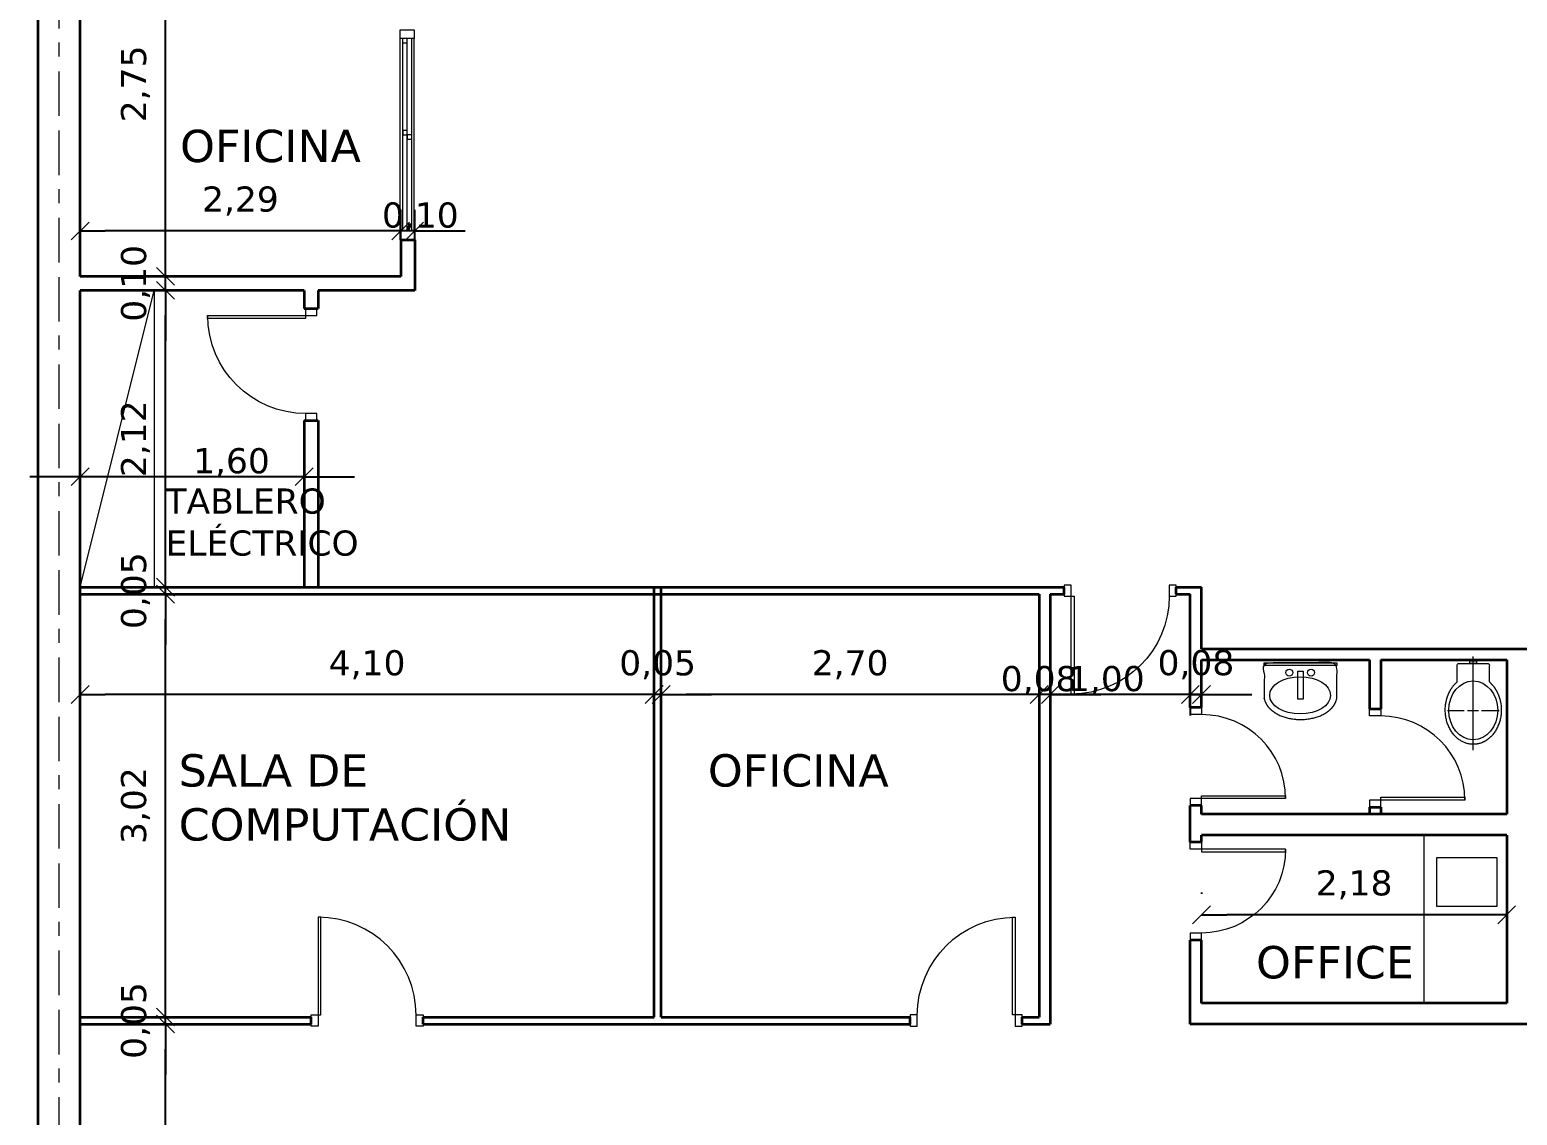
# Model space of a CAD drawing. Header units: metres. Extents: x -163 to 91, y -12 to 67.
# Drawn here: x -124.75 to -114.12, y -0.46 to 7.29 of the extents above; entities that cross this region are included whole.
import ezdxf

# ---------------------------------------------------------------- set-up
doc = ezdxf.new("R2010")
doc.units = ezdxf.units.M
doc.header["$LTSCALE"] = 0.508
doc.header["$PDMODE"] = 1
doc.header["$PDSIZE"] = -2
doc.linetypes.add('STYLE_07', pattern=[1.875, 0.625, -0.20828, 0.625, -0.20836, 0.06943, -0.13893])
doc.layers.get('0').update_dxf_attribs({"lineweight": 18})
for name, color, linetype, lineweight in [('CARPINTERIA', 7, 'Continuous', 13), ('Dimension', 7, 'Continuous', 5), ('Muros', 7, 'Continuous', 35), ('None', 7, 'Continuous', 5), ('Zócalo', 7, 'Continuous', 9)]:
    doc.layers.add(name, color=color, linetype=linetype, lineweight=lineweight)
doc.styles.add('HoratioDBol', font='')
doc.styles.add('Verdana', font='verdana.ttf')
doc.styles.get('HoratioDBol').set_extended_font_data('HoratioDBol')
doc.dimstyles.new('personal', dxfattribs={"dimtxt": 0.214974, "dimasz": 0.179989, "dimexe": 0.15, "dimexo": 0.159, "dimgap": 0.001, "dimtad": 1, "dimzin": 3, "dimtxsty": 'HoratioDBol', "dimblk": 'VW_SLASH', "dimcen": 0, "dimdle": 0.001, "dimazin": 0, "dimtfac": 0.8, "dimtix": 1, "dimtmove": 0, "dimatfit": 0, "dimldrblk": 'VW_CONCAVEFILLED', "dimfxl": 0, "dimfrac": 2, "dimtolj": 1, "dimtzin": 3, "dimarcsym": 0})

# ---------------------------------------------------------------- blocks, each defined once
blk = doc.blocks.new('VW_SLASH')
at = {"color": 0, "linetype": 'ByBlock', "lineweight": -2}
blk.add_line((0, 0), (-1, 0), dxfattribs=at)
at = {"layer": 'Zócalo', "color": 0}
blk.add_lwpolyline([(0.354, 0.354), (-0.354, -0.354)], dxfattribs=at)
blk = doc.blocks.new('*D258')
at = {"layer": 'Defpoints', "color": 0, "lineweight": 0, "transparency": 16777216}
for p in [(-116.379, 0.97), (-116.379, 0.97), (-114.199, 0.79)]:
    blk.add_point(p, dxfattribs=at)
at = {"layer": 'Dimension', "color": 0, "lineweight": -2, "transparency": 16777216}
for p, q in [((-116.379, 1.129), (-116.379, 1.12)), ((-114.199, 0.949), (-114.199, 1.12)), ((-114.379, 0.97), (-116.199, 0.97))]:
    blk.add_line(p, q, dxfattribs=at)
at = {"layer": 'Dimension', "color": 0, "lineweight": -2, "transparency": 16777216, "xscale": 0.179989013671875, "yscale": 0.179989013671875, "zscale": 0.179989013671875, "rotation": 180}
blk.add_blockref('VW_SLASH', (-116.379, 0.97), dxfattribs=at)
at = {"layer": 'Dimension', "color": 0, "lineweight": -2, "transparency": 16777216, "xscale": 0.179989013671875, "yscale": 0.179989013671875, "zscale": 0.179989013671875}
blk.add_blockref('VW_SLASH', (-114.199, 0.97), dxfattribs=at)
at = {"layer": 'Dimension', "color": 0, "transparency": 16777216, "insert": (-115.289, 1.184), "char_height": 0.1794, "attachment_point": 5, "style": 'Verdana'}
blk.add_mtext('\\A1;2,18', dxfattribs=at)
blk = doc.blocks.new('VW_CONCAVEFILLED')
at = {"linetype": 'ByBlock', "lineweight": 0}
blk.add_hatch(color=0, dxfattribs=at).paths.add_polyline_path([(-1.111, 0.298), (-1.079, 0.28), (-1.046, 0.263), (-1.013, 0.247), (-0.98, 0.231), (-0.947, 0.216), (-0.914, 0.201), (-0.88, 0.187), (-0.847, 0.173), (-0.813, 0.16), (-0.779, 0.147), (-0.745, 0.135), (-0.711, 0.123), (-0.677, 0.112), (-0.643, 0.101), (-0.608, 0.091), (-0.574, 0.082), (-0.539, 0.073), (-0.504, 0.064), (-0.469, 0.056), (-0.434, 0.049), (-0.398, 0.042), (-0.363, 0.035), (-0.327, 0.029), (-0.291, 0.024), (-0.255, 0.019), (-0.219, 0.015), (-0.183, 0.011), (-0.147, 0.008), (-0.11, 0.005), (-0.074, 0.003), (-0.037, 0.001), (0, 0), (-0.037, -0.001), (-0.074, -0.003), (-0.11, -0.005), (-0.147, -0.008), (-0.183, -0.011), (-0.219, -0.015), (-0.255, -0.019), (-0.291, -0.024), (-0.327, -0.029), (-0.363, -0.035), (-0.398, -0.042), (-0.434, -0.049), (-0.469, -0.056), (-0.504, -0.064), (-0.539, -0.073), (-0.574, -0.082), (-0.608, -0.091), (-0.643, -0.101), (-0.677, -0.112), (-0.711, -0.123), (-0.745, -0.135), (-0.779, -0.147), (-0.813, -0.16), (-0.847, -0.173), (-0.88, -0.187), (-0.914, -0.201), (-0.947, -0.216), (-0.98, -0.231), (-1.013, -0.247), (-1.046, -0.263), (-1.079, -0.28), (-1.111, -0.298), (-1.097, -0.282), (-1.085, -0.267), (-1.072, -0.25), (-1.061, -0.233), (-1.051, -0.215), (-1.041, -0.197), (-1.032, -0.179), (-1.024, -0.16), (-1.017, -0.141), (-1.011, -0.121), (-1.006, -0.101), (-1.001, -0.081), (-0.998, -0.061), (-0.996, -0.041), (-0.994, -0.02), (-0.994, 0), (-0.994, 0.02), (-0.996, 0.041), (-0.998, 0.061), (-1.001, 0.081), (-1.006, 0.101), (-1.011, 0.121), (-1.017, 0.141), (-1.024, 0.16), (-1.032, 0.179), (-1.041, 0.197), (-1.051, 0.215), (-1.061, 0.233), (-1.072, 0.25), (-1.085, 0.267), (-1.097, 0.282)])
at = {"layer": 'Zócalo', "color": 0}
blk.add_lwpolyline([(-1.111, 0.298), (-1.079, 0.28), (-1.046, 0.263), (-1.013, 0.247), (-0.98, 0.231), (-0.947, 0.216), (-0.914, 0.201), (-0.88, 0.187), (-0.847, 0.173), (-0.813, 0.16), (-0.779, 0.147), (-0.745, 0.135), (-0.711, 0.123), (-0.677, 0.112), (-0.643, 0.101), (-0.608, 0.091), (-0.574, 0.082), (-0.539, 0.073), (-0.504, 0.064), (-0.469, 0.056), (-0.434, 0.049), (-0.398, 0.042), (-0.363, 0.035), (-0.327, 0.029), (-0.291, 0.024), (-0.255, 0.019), (-0.219, 0.015), (-0.183, 0.011), (-0.147, 0.008), (-0.11, 0.005), (-0.074, 0.003), (-0.037, 0.001), (0, 0), (-0.037, -0.001), (-0.074, -0.003), (-0.11, -0.005), (-0.147, -0.008), (-0.183, -0.011), (-0.219, -0.015), (-0.255, -0.019), (-0.291, -0.024), (-0.327, -0.029), (-0.363, -0.035), (-0.398, -0.042), (-0.434, -0.049), (-0.469, -0.056), (-0.504, -0.064), (-0.539, -0.073), (-0.574, -0.082), (-0.608, -0.091), (-0.643, -0.101), (-0.677, -0.112), (-0.711, -0.123), (-0.745, -0.135), (-0.779, -0.147), (-0.813, -0.16), (-0.847, -0.173), (-0.88, -0.187), (-0.914, -0.201), (-0.947, -0.216), (-0.98, -0.231), (-1.013, -0.247), (-1.046, -0.263), (-1.079, -0.28), (-1.111, -0.298), (-1.097, -0.282), (-1.085, -0.267), (-1.072, -0.25), (-1.061, -0.233), (-1.051, -0.215), (-1.041, -0.197), (-1.032, -0.179), (-1.024, -0.16), (-1.017, -0.141), (-1.011, -0.121), (-1.006, -0.101), (-1.001, -0.081), (-0.998, -0.061), (-0.996, -0.041), (-0.994, -0.02), (-0.994, 0), (-0.994, 0.02), (-0.996, 0.041), (-0.998, 0.061), (-1.001, 0.081), (-1.006, 0.101), (-1.011, 0.121), (-1.017, 0.141), (-1.024, 0.16), (-1.032, 0.179), (-1.041, 0.197), (-1.051, 0.215), (-1.061, 0.233), (-1.072, 0.25), (-1.085, 0.267), (-1.097, 0.282)], close=True, dxfattribs=at)
blk = doc.blocks.new('V 1.50')
at = {"layer": 'CARPINTERIA', "color": 0}
for p, q in [((-0.686, 0.029), (0.689, 0.029)), ((-0.685, 0.047), (0.689, 0.047)), ((-0.655, -0.004), (-0.655, 0.029)), ((-0.686, -0.004), (0.689, -0.004)), ((-0.686, -0.036), (0.689, -0.036)), ((-0.685, -0.053), (0.689, -0.053)), ((0.655, -0.003), (0.655, -0.036))]:
    blk.add_line(p, q, dxfattribs=at)
at = {"layer": 'CARPINTERIA', "color": 0, "flags": 128}
for points in [[(-0.686, 0.047), (-0.749, 0.047), (-0.749, -0.053), (-0.686, -0.053)], [(-0.031, 0.029), (0, 0.029), (0, -0.003), (-0.031, -0.003)], [(0.751, 0.047), (0.689, 0.047), (0.689, -0.053), (0.751, -0.053)], [(0, -0.003), (0.031, -0.003), (0.031, -0.036), (0, -0.036)]]:
    blk.add_lwpolyline(points, close=True, dxfattribs=at)
blk = doc.blocks.new('P 0.80 (0.10)')
at = {"layer": 'CARPINTERIA', "color": 0, "flags": 128}
for points in [[(-0.33, 0.739), (-0.35, 0.739), (-0.35, 0.04), (-0.33, 0.04)], [(-0.4, 0.0395), (-0.35, 0.0395), (-0.35, -0.0405), (-0.4, -0.0405)], [(0.35, 0.0395), (0.4, 0.0395), (0.4, -0.0405), (0.35, -0.0405)]]:
    blk.add_lwpolyline(points, close=True, dxfattribs=at)
at = {"layer": 'CARPINTERIA', "color": 0}
blk.add_arc((-0.35, 0.038), 0.7, 0, 90, dxfattribs=at)
blk = doc.blocks.new('p4 (0.70 (2D)')
at = {"layer": 'CARPINTERIA', "color": 0, "flags": 128}
for points in [[(0.28, 0.64), (0.3, 0.64), (0.3, 0.04), (0.28, 0.04)], [(-0.3, 0.04), (-0.3, -0.04), (-0.35, -0.04), (-0.35, 0.04)], [(0.3, 0.04), (0.3, -0.04), (0.35, -0.04), (0.35, 0.04)]]:
    blk.add_lwpolyline(points, close=True, dxfattribs=at)
at = {"layer": 'CARPINTERIA', "color": 0}
blk.add_arc((0.3, 0.041), 0.6, 90, 180, dxfattribs=at)
blk = doc.blocks.new('inodoro 0.58 x 0.35')
at = {"layer": 'None', "color": 0}
blk.add_line((0, -0.7), (0, -0.03), dxfattribs=at)
at = {"layer": 'None', "color": 0, "linetype": 'Continuous', "lineweight": 9}
for p, q in [((-0.184, -0.415), (-0.064, -0.415)), ((-0.039, -0.415), (0.039, -0.415)), ((0.06, -0.415), (0.186, -0.415))]:
    blk.add_line(p, q, dxfattribs=at)
at = {"layer": 'None', "color": 0}
blk.add_lwpolyline([(-0.023, -0.06), (0.023, -0.06), (0.023, -0.08), (-0.023, -0.08)], close=True, dxfattribs=at)
blk.add_ellipse((0.001, -0.415), major_axis=(0, 0.21), ratio=0.8333333, dxfattribs=at)
blk.add_open_spline([(0.101, -0.6245), (0.147, -0.592), (0.201, -0.478), (0.201, -0.347), (0.174, -0.29), (0.152, -0.242), (0.115, -0.211), (0.115, -0.1455), (0.115, -0.08), (0.001, -0.08), (-0.113, -0.08), (-0.113, -0.1455), (-0.113, -0.211), (-0.15, -0.242), (-0.172, -0.29), (-0.199, -0.347), (-0.199, -0.478), (-0.145, -0.592), (-0.053, -0.657), (0.055, -0.657), (0.101, -0.6245)], degree=2, knots=[0, 0, 0, 1, 2, 3, 3, 4, 4, 5, 5, 6, 6, 7, 7, 8, 8, 9, 10, 11, 12, 13, 13, 13], dxfattribs=at)
blk = doc.blocks.new('LAVA MANO')
at = {"layer": 'None', "color": 0}
for points in [[(-0.253, 0.2), (0.267, 0.2), (0.267, 0.18), (-0.253, 0.18)], [(-0.013, 0.14), (0.027, 0.14), (0.027, -0.06), (-0.013, -0.06)]]:
    blk.add_lwpolyline(points, close=True, dxfattribs=at)
for centre, major_axis, ratio in [((-0.073, 0.13), (0.025, 0), 1), ((0.082, 0.13), (0.025, 0), 1), ((0.0045, -0.0325), (0.2175, 0), 0.6091954)]:
    blk.add_ellipse(centre, major_axis=major_axis, ratio=ratio, dxfattribs=at)
blk.add_open_spline([(0.232, -0.121), (0.197, -0.16), (0.077, -0.205), (-0.063, -0.205), (-0.183, -0.16), (-0.218, -0.121), (-0.247, -0.089), (-0.252, -0.054), (-0.2525, -0.054), (-0.253, -0.054), (-0.253, -0.0455), (-0.253, -0.037), (-0.253, 0.0815), (-0.253, 0.2), (0.007, 0.2), (0.267, 0.2), (0.267, 0.0815), (0.267, -0.037), (0.267, -0.0455), (0.267, -0.054), (0.2665, -0.054), (0.266, -0.054), (0.26, -0.089), (0.232, -0.121)], degree=2, knots=[0, 0, 0, 1, 2, 3, 4, 4, 5, 5, 6, 6, 7, 7, 8, 8, 9, 9, 10, 10, 11, 11, 12, 12, 13, 13, 13], dxfattribs=at)
blk = doc.blocks.new('*D266')
at = {"layer": 'Defpoints', "color": 0, "lineweight": 0, "transparency": 16777216}
for p in [(-123.779, 8.28), (-123.581, 8.28), (-123.581, 5.53)]:
    blk.add_point(p, dxfattribs=at)
at = {"layer": 'Dimension', "color": 0, "lineweight": -2, "transparency": 16777216}
for p, q in [((-123.74, 8.28), (-123.929, 8.28)), ((-123.779, 5.71), (-123.779, 8.1)), ((-123.74, 5.53), (-123.929, 5.53))]:
    blk.add_line(p, q, dxfattribs=at)
at = {"layer": 'Dimension', "color": 0, "lineweight": -2, "transparency": 16777216, "xscale": 0.179989013671875, "yscale": 0.179989013671875, "zscale": 0.179989013671875}
for p, rotation in [((-123.779, 8.28), 90), ((-123.779, 5.53), 270)]:
    blk.add_blockref('VW_SLASH', p, dxfattribs=dict(at, rotation=rotation))
at = {"layer": 'Dimension', "color": 0, "transparency": 16777216, "insert": (-123.993, 6.905), "char_height": 0.1794, "attachment_point": 5, "rotation": 90, "style": 'Verdana'}
blk.add_mtext('\\A1;2,75', dxfattribs=at)
blk = doc.blocks.new('*D267')
at = {"layer": 'Defpoints', "color": 0, "lineweight": 0, "transparency": 16777216}
for p in [(-123.779, 5.53), (-123.581, 5.53), (-123.639, 5.43)]:
    blk.add_point(p, dxfattribs=at)
at = {"layer": 'Dimension', "color": 0, "lineweight": -2, "transparency": 16777216}
for p, q in [((-123.779, 5.71), (-123.779, 5.89)), ((-123.74, 5.53), (-123.929, 5.53)), ((-123.779, 5.43), (-123.779, 5.53)), ((-123.798, 5.43), (-123.929, 5.43)), ((-123.779, 5.25), (-123.779, 5.07))]:
    blk.add_line(p, q, dxfattribs=at)
at = {"layer": 'Dimension', "color": 0, "lineweight": -2, "transparency": 16777216, "xscale": 0.179989013671875, "yscale": 0.179989013671875, "zscale": 0.179989013671875}
for p, rotation in [((-123.779, 5.53), 270), ((-123.779, 5.43), 90)]:
    blk.add_blockref('VW_SLASH', p, dxfattribs=dict(at, rotation=rotation))
at = {"layer": 'Dimension', "color": 0, "transparency": 16777216, "insert": (-123.993, 5.48), "char_height": 0.1794, "attachment_point": 5, "rotation": 90, "style": 'Verdana'}
blk.add_mtext('\\A1;0,10', dxfattribs=at)
blk = doc.blocks.new('*D268')
at = {"layer": 'Defpoints', "color": 0, "lineweight": 0, "transparency": 16777216}
for p in [(-123.779, 5.43), (-123.639, 5.43), (-123.639, 3.31)]:
    blk.add_point(p, dxfattribs=at)
at = {"layer": 'Dimension', "color": 0, "lineweight": -2, "transparency": 16777216}
for p, q in [((-123.798, 5.43), (-123.929, 5.43)), ((-123.779, 3.49), (-123.779, 5.25)), ((-123.798, 3.31), (-123.929, 3.31))]:
    blk.add_line(p, q, dxfattribs=at)
at = {"layer": 'Dimension', "color": 0, "lineweight": -2, "transparency": 16777216, "xscale": 0.179989013671875, "yscale": 0.179989013671875, "zscale": 0.179989013671875}
for p, rotation in [((-123.779, 5.43), 90), ((-123.779, 3.31), 270)]:
    blk.add_blockref('VW_SLASH', p, dxfattribs=dict(at, rotation=rotation))
at = {"layer": 'Dimension', "color": 0, "transparency": 16777216, "insert": (-123.993, 4.37), "char_height": 0.1794, "attachment_point": 5, "rotation": 90, "style": 'Verdana'}
blk.add_mtext('\\A1;2,12', dxfattribs=at)
blk = doc.blocks.new('*D269')
at = {"layer": 'Defpoints', "color": 0, "lineweight": 0, "transparency": 16777216}
for p in [(-123.779, 3.31), (-123.639, 3.31), (-123.779, 3.26)]:
    blk.add_point(p, dxfattribs=at)
at = {"layer": 'Dimension', "color": 0, "lineweight": -2, "transparency": 16777216}
for p, q in [((-123.779, 3.49), (-123.779, 3.67)), ((-123.798, 3.31), (-123.929, 3.31)), ((-123.779, 3.26), (-123.779, 3.31)), ((-123.938, 3.26), (-123.929, 3.26)), ((-123.779, 3.08), (-123.779, 2.9))]:
    blk.add_line(p, q, dxfattribs=at)
at = {"layer": 'Dimension', "color": 0, "lineweight": -2, "transparency": 16777216, "xscale": 0.179989013671875, "yscale": 0.179989013671875, "zscale": 0.179989013671875}
for p, rotation in [((-123.779, 3.31), 270), ((-123.779, 3.26), 90)]:
    blk.add_blockref('VW_SLASH', p, dxfattribs=dict(at, rotation=rotation))
at = {"layer": 'Dimension', "color": 0, "transparency": 16777216, "insert": (-123.993, 3.285), "char_height": 0.1794, "attachment_point": 5, "rotation": 90, "style": 'Verdana'}
blk.add_mtext('\\A1;0,05', dxfattribs=at)
blk = doc.blocks.new('*D270')
at = {"layer": 'Defpoints', "color": 0, "lineweight": 0, "transparency": 16777216}
for p in [(-123.779, 3.26), (-123.779, 3.26), (-123.64, 0.24)]:
    blk.add_point(p, dxfattribs=at)
at = {"layer": 'Dimension', "color": 0, "lineweight": -2, "transparency": 16777216}
for p, q in [((-123.938, 3.26), (-123.929, 3.26)), ((-123.779, 0.42), (-123.779, 3.08)), ((-123.799, 0.24), (-123.929, 0.24))]:
    blk.add_line(p, q, dxfattribs=at)
at = {"layer": 'Dimension', "color": 0, "lineweight": -2, "transparency": 16777216, "xscale": 0.179989013671875, "yscale": 0.179989013671875, "zscale": 0.179989013671875}
for p, rotation in [((-123.779, 3.26), 90), ((-123.779, 0.24), 270)]:
    blk.add_blockref('VW_SLASH', p, dxfattribs=dict(at, rotation=rotation))
at = {"layer": 'Dimension', "color": 0, "transparency": 16777216, "insert": (-123.993, 1.75), "char_height": 0.1794, "attachment_point": 5, "rotation": 90, "style": 'Verdana'}
blk.add_mtext('\\A1;3,02', dxfattribs=at)
blk = doc.blocks.new('*D271')
at = {"layer": 'Defpoints', "color": 0, "lineweight": 0, "transparency": 16777216}
for p in [(-123.779, 0.24), (-123.64, 0.24), (-124.389, 0.19)]:
    blk.add_point(p, dxfattribs=at)
at = {"layer": 'Dimension', "color": 0, "lineweight": -2, "transparency": 16777216}
for p, q in [((-123.779, 0.42), (-123.779, 0.6)), ((-123.799, 0.24), (-123.929, 0.24)), ((-123.779, 0.19), (-123.779, 0.24)), ((-124.23, 0.19), (-123.629, 0.19)), ((-123.779, 0.01), (-123.779, -0.17))]:
    blk.add_line(p, q, dxfattribs=at)
at = {"layer": 'Dimension', "color": 0, "lineweight": -2, "transparency": 16777216, "xscale": 0.179989013671875, "yscale": 0.179989013671875, "zscale": 0.179989013671875}
for p, rotation in [((-123.779, 0.24), 270), ((-123.779, 0.19), 90)]:
    blk.add_blockref('VW_SLASH', p, dxfattribs=dict(at, rotation=rotation))
at = {"layer": 'Dimension', "color": 0, "transparency": 16777216, "insert": (-123.993, 0.215), "char_height": 0.1794, "attachment_point": 5, "rotation": 90, "style": 'Verdana'}
blk.add_mtext('\\A1;0,05', dxfattribs=at)
blk = doc.blocks.new('*D272')
at = {"layer": 'Defpoints', "color": 0, "lineweight": 0, "transparency": 16777216}
for p in [(-124.389, 0.19), (-123.779, 0.19), (-124.389, -8.056)]:
    blk.add_point(p, dxfattribs=at)
at = {"layer": 'Dimension', "color": 0, "lineweight": -2, "transparency": 16777216}
for p, q in [((-124.23, 0.19), (-123.629, 0.19)), ((-123.779, -7.876), (-123.779, 0.01)), ((-124.23, -8.056), (-123.629, -8.056))]:
    blk.add_line(p, q, dxfattribs=at)
at = {"layer": 'Dimension', "color": 0, "lineweight": -2, "transparency": 16777216, "xscale": 0.179989013671875, "yscale": 0.179989013671875, "zscale": 0.179989013671875}
for p, rotation in [((-123.779, 0.19), 90), ((-123.779, -8.056), 270)]:
    blk.add_blockref('VW_SLASH', p, dxfattribs=dict(at, rotation=rotation))
at = {"layer": 'Dimension', "color": 0, "transparency": 16777216, "insert": (-123.993, -3.933), "char_height": 0.1794, "attachment_point": 5, "rotation": 90, "style": 'Verdana'}
blk.add_mtext('\\A1;8,25', dxfattribs=at)
blk = doc.blocks.new('*D273')
at = {"layer": 'Defpoints', "color": 0, "lineweight": 0, "transparency": 16777216}
for p in [(-124.389, 5.854), (-124.389, 5.78), (-122.099, 5.595)]:
    blk.add_point(p, dxfattribs=at)
at = {"layer": 'Dimension', "color": 0, "lineweight": -2, "transparency": 16777216}
for p, q in [((-124.389, 5.939), (-124.389, 6.004)), ((-122.099, 5.754), (-122.099, 6.004)), ((-122.279, 5.854), (-124.209, 5.854))]:
    blk.add_line(p, q, dxfattribs=at)
at = {"layer": 'Dimension', "color": 0, "lineweight": -2, "transparency": 16777216, "xscale": 0.179989013671875, "yscale": 0.179989013671875, "zscale": 0.179989013671875, "rotation": 180}
blk.add_blockref('VW_SLASH', (-124.389, 5.854), dxfattribs=at)
at = {"layer": 'Dimension', "color": 0, "lineweight": -2, "transparency": 16777216, "xscale": 0.179989013671875, "yscale": 0.179989013671875, "zscale": 0.179989013671875}
blk.add_blockref('VW_SLASH', (-122.099, 5.854), dxfattribs=at)
at = {"layer": 'Dimension', "color": 0, "transparency": 16777216, "insert": (-123.244, 6.068), "char_height": 0.1794, "attachment_point": 5, "style": 'Verdana'}
blk.add_mtext('\\A1;2,29', dxfattribs=at)
blk = doc.blocks.new('*D274')
at = {"layer": 'Defpoints', "color": 0, "lineweight": 0, "transparency": 16777216}
for p in [(-122.099, 5.854), (-122.099, 5.595), (-121.999, 5.43)]:
    blk.add_point(p, dxfattribs=at)
at = {"layer": 'Dimension', "color": 0, "lineweight": -2, "transparency": 16777216}
for p, q in [((-122.099, 5.754), (-122.099, 6.004)), ((-121.999, 5.589), (-121.999, 6.004)), ((-122.279, 5.854), (-122.459, 5.854)), ((-121.999, 5.854), (-122.099, 5.854)), ((-121.819, 5.854), (-121.639, 5.854))]:
    blk.add_line(p, q, dxfattribs=at)
at = {"layer": 'Dimension', "color": 0, "lineweight": -2, "transparency": 16777216, "xscale": 0.179989013671875, "yscale": 0.179989013671875, "zscale": 0.179989013671875}
blk.add_blockref('VW_SLASH', (-122.099, 5.854), dxfattribs=at)
at = {"layer": 'Dimension', "color": 0, "lineweight": -2, "transparency": 16777216, "xscale": 0.179989013671875, "yscale": 0.179989013671875, "zscale": 0.179989013671875, "rotation": 180}
blk.add_blockref('VW_SLASH', (-121.999, 5.854), dxfattribs=at)
at = {"layer": 'Dimension', "color": 0, "transparency": 16777216, "insert": (-121.959, 5.954), "char_height": 0.1794, "attachment_point": 5, "style": 'Verdana'}
blk.add_mtext('\\A1;0,10', dxfattribs=at)
blk = doc.blocks.new('*D275')
at = {"layer": 'Defpoints', "color": 0, "lineweight": 0, "transparency": 16777216}
for p in [(-124.389, 4.099), (-122.789, 3.96), (-124.389, 3.9)]:
    blk.add_point(p, dxfattribs=at)
at = {"layer": 'Dimension', "color": 0, "lineweight": -2, "transparency": 16777216}
for p, q in [((-124.389, 4.059), (-124.389, 4.249)), ((-122.789, 4.119), (-122.789, 4.249)), ((-124.569, 4.099), (-124.749, 4.099)), ((-122.789, 4.099), (-124.389, 4.099)), ((-122.609, 4.099), (-122.429, 4.099))]:
    blk.add_line(p, q, dxfattribs=at)
at = {"layer": 'Dimension', "color": 0, "lineweight": -2, "transparency": 16777216, "xscale": 0.179989013671875, "yscale": 0.179989013671875, "zscale": 0.179989013671875}
blk.add_blockref('VW_SLASH', (-124.389, 4.099), dxfattribs=at)
at = {"layer": 'Dimension', "color": 0, "lineweight": -2, "transparency": 16777216, "xscale": 0.179989013671875, "yscale": 0.179989013671875, "zscale": 0.179989013671875, "rotation": 180}
blk.add_blockref('VW_SLASH', (-122.789, 4.099), dxfattribs=at)
at = {"layer": 'Dimension', "color": 0, "transparency": 16777216, "insert": (-123.308, 4.199), "char_height": 0.1794, "attachment_point": 5, "style": 'Verdana'}
blk.add_mtext('\\A1;1,60', dxfattribs=at)
blk = doc.blocks.new('*D276')
at = {"layer": 'Defpoints', "color": 0, "lineweight": 0, "transparency": 16777216}
for p in [(-124.389, 2.543), (-124.389, 2.26), (-120.289, 2.26)]:
    blk.add_point(p, dxfattribs=at)
at = {"layer": 'Dimension', "color": 0, "lineweight": -2, "transparency": 16777216}
for p, q in [((-124.389, 2.419), (-124.389, 2.693)), ((-120.289, 2.419), (-120.289, 2.693)), ((-120.469, 2.543), (-124.209, 2.543))]:
    blk.add_line(p, q, dxfattribs=at)
at = {"layer": 'Dimension', "color": 0, "lineweight": -2, "transparency": 16777216, "xscale": 0.179989013671875, "yscale": 0.179989013671875, "zscale": 0.179989013671875, "rotation": 180}
blk.add_blockref('VW_SLASH', (-124.389, 2.543), dxfattribs=at)
at = {"layer": 'Dimension', "color": 0, "lineweight": -2, "transparency": 16777216, "xscale": 0.179989013671875, "yscale": 0.179989013671875, "zscale": 0.179989013671875}
blk.add_blockref('VW_SLASH', (-120.289, 2.543), dxfattribs=at)
at = {"layer": 'Dimension', "color": 0, "transparency": 16777216, "insert": (-122.339, 2.756), "char_height": 0.1794, "attachment_point": 5, "style": 'Verdana'}
blk.add_mtext('\\A1;4,10', dxfattribs=at)
blk = doc.blocks.new('*D277')
at = {"layer": 'Defpoints', "color": 0, "lineweight": 0, "transparency": 16777216}
for p in [(-120.289, 2.543), (-120.289, 2.26), (-120.239, 2.06)]:
    blk.add_point(p, dxfattribs=at)
at = {"layer": 'Dimension', "color": 0, "lineweight": -2, "transparency": 16777216}
for p, q in [((-120.289, 2.419), (-120.289, 2.693)), ((-120.239, 2.219), (-120.239, 2.693)), ((-120.469, 2.543), (-120.649, 2.543)), ((-120.239, 2.543), (-120.289, 2.543)), ((-120.059, 2.543), (-119.879, 2.543))]:
    blk.add_line(p, q, dxfattribs=at)
at = {"layer": 'Dimension', "color": 0, "lineweight": -2, "transparency": 16777216, "xscale": 0.179989013671875, "yscale": 0.179989013671875, "zscale": 0.179989013671875}
blk.add_blockref('VW_SLASH', (-120.289, 2.543), dxfattribs=at)
at = {"layer": 'Dimension', "color": 0, "lineweight": -2, "transparency": 16777216, "xscale": 0.179989013671875, "yscale": 0.179989013671875, "zscale": 0.179989013671875, "rotation": 180}
blk.add_blockref('VW_SLASH', (-120.239, 2.543), dxfattribs=at)
at = {"layer": 'Dimension', "color": 0, "transparency": 16777216, "insert": (-120.264, 2.756), "char_height": 0.1794, "attachment_point": 5, "style": 'Verdana'}
blk.add_mtext('\\A1;0,05', dxfattribs=at)
blk = doc.blocks.new('*D278')
at = {"layer": 'Defpoints', "color": 0, "lineweight": 0, "transparency": 16777216}
for p in [(-120.239, 2.543), (-120.239, 2.06), (-117.539, 2.12)]:
    blk.add_point(p, dxfattribs=at)
at = {"layer": 'Dimension', "color": 0, "lineweight": -2, "transparency": 16777216}
for p, q in [((-120.239, 2.219), (-120.239, 2.693)), ((-117.539, 2.279), (-117.539, 2.693)), ((-117.719, 2.543), (-120.059, 2.543))]:
    blk.add_line(p, q, dxfattribs=at)
at = {"layer": 'Dimension', "color": 0, "lineweight": -2, "transparency": 16777216, "xscale": 0.179989013671875, "yscale": 0.179989013671875, "zscale": 0.179989013671875, "rotation": 180}
blk.add_blockref('VW_SLASH', (-120.239, 2.543), dxfattribs=at)
at = {"layer": 'Dimension', "color": 0, "lineweight": -2, "transparency": 16777216, "xscale": 0.179989013671875, "yscale": 0.179989013671875, "zscale": 0.179989013671875}
blk.add_blockref('VW_SLASH', (-117.539, 2.543), dxfattribs=at)
at = {"layer": 'Dimension', "color": 0, "transparency": 16777216, "insert": (-118.889, 2.756), "char_height": 0.1794, "attachment_point": 5, "style": 'Verdana'}
blk.add_mtext('\\A1;2,70', dxfattribs=at)
blk = doc.blocks.new('*D279')
at = {"layer": 'Defpoints', "color": 0, "lineweight": 0, "transparency": 16777216}
for p in [(-117.539, 2.543), (-117.539, 2.12), (-117.459, 2.12)]:
    blk.add_point(p, dxfattribs=at)
at = {"layer": 'Dimension', "color": 0, "lineweight": -2, "transparency": 16777216}
for p, q in [((-117.539, 2.279), (-117.539, 2.693)), ((-117.459, 2.279), (-117.459, 2.693)), ((-117.719, 2.543), (-117.899, 2.543)), ((-117.459, 2.543), (-117.539, 2.543)), ((-117.279, 2.543), (-117.099, 2.543))]:
    blk.add_line(p, q, dxfattribs=at)
at = {"layer": 'Dimension', "color": 0, "lineweight": -2, "transparency": 16777216, "xscale": 0.179989013671875, "yscale": 0.179989013671875, "zscale": 0.179989013671875}
blk.add_blockref('VW_SLASH', (-117.539, 2.543), dxfattribs=at)
at = {"layer": 'Dimension', "color": 0, "lineweight": -2, "transparency": 16777216, "xscale": 0.179989013671875, "yscale": 0.179989013671875, "zscale": 0.179989013671875, "rotation": 180}
blk.add_blockref('VW_SLASH', (-117.459, 2.543), dxfattribs=at)
at = {"layer": 'Dimension', "color": 0, "transparency": 16777216, "insert": (-117.539, 2.643), "char_height": 0.1794, "attachment_point": 5, "style": 'Verdana'}
blk.add_mtext('\\A1;0,08', dxfattribs=at)
blk = doc.blocks.new('*D280')
at = {"layer": 'Defpoints', "color": 0, "lineweight": 0, "transparency": 16777216}
for p in [(-116.459, 2.697), (-117.459, 2.543), (-117.459, 2.12)]:
    blk.add_point(p, dxfattribs=at)
at = {"layer": 'Dimension', "color": 0, "lineweight": -2, "transparency": 16777216}
for p, q in [((-117.459, 2.279), (-117.459, 2.693)), ((-117.639, 2.543), (-117.819, 2.543)), ((-116.459, 2.543), (-117.459, 2.543)), ((-116.459, 2.538), (-116.459, 2.393)), ((-116.279, 2.543), (-116.099, 2.543))]:
    blk.add_line(p, q, dxfattribs=at)
at = {"layer": 'Dimension', "color": 0, "lineweight": -2, "transparency": 16777216, "xscale": 0.179989013671875, "yscale": 0.179989013671875, "zscale": 0.179989013671875}
blk.add_blockref('VW_SLASH', (-117.459, 2.543), dxfattribs=at)
at = {"layer": 'Dimension', "color": 0, "lineweight": -2, "transparency": 16777216, "xscale": 0.179989013671875, "yscale": 0.179989013671875, "zscale": 0.179989013671875, "rotation": 180}
blk.add_blockref('VW_SLASH', (-116.459, 2.543), dxfattribs=at)
at = {"layer": 'Dimension', "color": 0, "transparency": 16777216, "insert": (-117.059, 2.643), "char_height": 0.1794, "attachment_point": 5, "style": 'Verdana'}
blk.add_mtext('\\A1;1,00', dxfattribs=at)
blk = doc.blocks.new('*D281')
at = {"layer": 'Defpoints', "color": 0, "lineweight": 0, "transparency": 16777216}
for p in [(-116.459, 2.697), (-116.459, 2.543), (-116.379, 2.535)]:
    blk.add_point(p, dxfattribs=at)
at = {"layer": 'Dimension', "color": 0, "lineweight": -2, "transparency": 16777216}
for p, q in [((-116.379, 2.694), (-116.379, 2.693)), ((-116.639, 2.543), (-116.819, 2.543)), ((-116.379, 2.543), (-116.459, 2.543)), ((-116.459, 2.538), (-116.459, 2.393)), ((-116.199, 2.543), (-116.019, 2.543))]:
    blk.add_line(p, q, dxfattribs=at)
at = {"layer": 'Dimension', "color": 0, "lineweight": -2, "transparency": 16777216, "xscale": 0.179989013671875, "yscale": 0.179989013671875, "zscale": 0.179989013671875}
blk.add_blockref('VW_SLASH', (-116.459, 2.543), dxfattribs=at)
at = {"layer": 'Dimension', "color": 0, "lineweight": -2, "transparency": 16777216, "xscale": 0.179989013671875, "yscale": 0.179989013671875, "zscale": 0.179989013671875, "rotation": 180}
blk.add_blockref('VW_SLASH', (-116.379, 2.543), dxfattribs=at)
at = {"layer": 'Dimension', "color": 0, "transparency": 16777216, "insert": (-116.419, 2.757), "char_height": 0.1794, "attachment_point": 5, "style": 'Verdana'}
blk.add_mtext('\\A1;0,08', dxfattribs=at)

msp = doc.modelspace()

# ---------------------------------------------------------------- linework, layer by layer
at = {"layer": 'Muros'}
for p, q in [((-124.689, -8.436), (-124.689, 43.91)), ((-124.389, 5.53), (-124.389, 43.61)), ((-122.099, 5.791), (-122.099, 5.53)), ((-122.099, 5.791), (-121.999, 5.791)), ((-121.999, 5.791), (-121.999, 5.43)), ((-122.099, 5.53), (-124.389, 5.53)), ((-124.389, -8.056), (-124.389, 5.43)), ((-122.789, 5.43), (-124.389, 5.43)), ((-122.789, 5.43), (-122.789, 5.3)), ((-121.999, 5.43), (-122.689, 5.43)), ((-122.689, 5.43), (-122.689, 5.3)), ((-122.789, 5.3), (-122.689, 5.3)), ((-122.789, 4.5), (-122.789, 3.31)), ((-122.789, 4.5), (-122.689, 4.5)), ((-122.689, 4.5), (-122.689, 3.31)), ((-124.389, 3.31), (-117.359, 3.31)), ((-120.289, 0.24), (-120.289, 3.31)), ((-120.239, 0.24), (-120.239, 3.31)), ((-117.359, 3.26), (-117.359, 3.31)), ((-116.559, 3.31), (-116.379, 3.31)), ((-116.559, 3.26), (-116.559, 3.31)), ((-116.379, 2.87), (-116.379, 3.31)), ((-124.389, 3.26), (-117.539, 3.26)), ((-117.539, 3.26), (-117.539, 0.24)), ((-117.459, 3.26), (-117.459, 0.19)), ((-117.459, 3.26), (-117.359, 3.26)), ((-116.559, 3.26), (-116.459, 3.26)), ((-116.459, 2.45), (-116.459, 3.26)), ((-116.379, 2.87), (-110.369, 2.87)), ((-116.379, 2.45), (-116.379, 2.79)), ((-116.379, 2.79), (-115.179, 2.79)), ((-115.179, 2.79), (-115.179, 2.44)), ((-115.099, 2.79), (-115.099, 2.44)), ((-115.099, 2.79), (-114.199, 2.79)), ((-114.199, 2.79), (-114.199, 1.69)), ((-116.379, 2.45), (-116.459, 2.45)), ((-115.179, 2.44), (-115.099, 2.44)), ((-116.379, 1.75), (-116.459, 1.75)), ((-116.459, 1.49), (-116.459, 1.75)), ((-116.379, 1.69), (-116.379, 1.75)), ((-115.179, 1.74), (-115.179, 1.69)), ((-115.179, 1.74), (-115.099, 1.74)), ((-115.099, 1.74), (-115.099, 1.69)), ((-115.139, 1.69), (-116.379, 1.69)), ((-114.199, 1.69), (-115.139, 1.69)), ((-116.379, 1.49), (-116.459, 1.49)), ((-115.139, 1.54), (-116.379, 1.54)), ((-116.379, 1.49), (-116.379, 1.54)), ((-114.199, 1.54), (-115.139, 1.54)), ((-114.199, 1.54), (-114.199, 0.34)), ((-116.379, 0.79), (-116.459, 0.79)), ((-116.459, 0.19), (-116.459, 0.79)), ((-116.379, 0.34), (-116.379, 0.79)), ((-114.199, 0.34), (-116.379, 0.34)), ((-124.389, 0.24), (-122.739, 0.24)), ((-122.739, 0.19), (-122.739, 0.24)), ((-121.939, 0.24), (-120.289, 0.24)), ((-121.939, 0.19), (-121.939, 0.24)), ((-120.239, 0.24), (-118.459, 0.24)), ((-118.459, 0.19), (-118.459, 0.24)), ((-117.659, 0.24), (-117.539, 0.24)), ((-117.659, 0.19), (-117.659, 0.24)), ((-124.389, 0.19), (-122.739, 0.19)), ((-121.939, 0.19), (-118.459, 0.19)), ((-117.659, 0.19), (-117.459, 0.19)), ((-114.049, 0.19), (-116.459, 0.19))]:
    msp.add_line(p, q, dxfattribs=at)
at = {"layer": 'None', "color": 7, "linetype": 'STYLE_07', "lineweight": 5}
msp.add_line((-124.539, -8.4), (-124.539, 44.36), dxfattribs=at)
at = {"layer": 'None', "color": 7, "linetype": 'Continuous', "lineweight": 5}
msp.add_line((-124.389, 3.31), (-123.859, 5.43), dxfattribs=at)
for points in [[(-124.389, 5.43), (-123.859, 5.43), (-123.859, 3.31), (-124.389, 3.31)], [(-114.789, 1.54), (-114.199, 1.54), (-114.199, 0.34), (-114.789, 0.34)], [(-114.699, 1.38), (-114.269, 1.38), (-114.269, 1.03), (-114.699, 1.03)]]:
    msp.add_lwpolyline(points, close=True, dxfattribs=at)

# ---------------------------------------------------------------- block references
at = {"layer": 'Muros', "color": 7, "xscale": -1, "rotation": 270}
msp.add_blockref('V 1.50', (-122.049, 6.54), dxfattribs=at)
at = {"layer": 'None', "color": 7, "xscale": -1}
for name, p, rotation in [('P 0.80 (0.10)', (-122.739, 4.9), 90), ('P 0.80 (0.10)', (-116.959, 3.285), 180), ('p4 (0.70 (2D)', (-116.419, 1.14), 270)]:
    msp.add_blockref(name, p, dxfattribs=dict(at, rotation=rotation))
at = {"layer": 'None', "color": 7}
for name, p in [('LAVA MANO', (-115.679, 2.57)), ('inodoro 0.58 x 0.35', (-114.439, 2.845)), ('P 0.80 (0.10)', (-122.339, 0.215))]:
    msp.add_blockref(name, p, dxfattribs=at)
at = {"layer": 'None', "color": 7, "rotation": 270}
for p in [(-116.419, 2.1), (-115.139, 2.09)]:
    msp.add_blockref('p4 (0.70 (2D)', p, dxfattribs=at)
at = {"layer": 'None', "color": 7, "xscale": -1}
msp.add_blockref('P 0.80 (0.10)', (-118.059, 0.215), dxfattribs=at)

# ---------------------------------------------------------------- texts
at = {"layer": 'None', "color": 7, "attachment_point": 1, "line_spacing_factor": 1.003239, "style": 'Verdana'}
for s, insert, char_height in [('OFICINA', (-123.675, 6.577), 0.2307), ('TABLERO\\PELÉCTRICO', (-123.779, 4.015), 0.1794), ('SALA DE \\PCOMPUTACIÓN', (-123.685, 2.117), 0.23068), ('OFICINA', (-119.905, 2.117), 0.2307), ('OFFICE', (-115.99, 0.747), 0.2307)]:
    msp.add_mtext(s, dxfattribs=dict(at, insert=insert, char_height=char_height))

# ---------------------------------------------------------------- dimensions: what is measured, and where the dimension line sits
at = {"layer": 'Dimension'}
for base, p1, p2, picture, middle in [((-123.779, 8.28), (-123.581, 5.53), (-123.581, 8.28), '*D266', (-123.993, 6.905)), ((-123.779, 5.53), (-123.639, 5.43), (-123.581, 5.53), '*D267', (-123.993, 5.48)), ((-123.779, 5.43), (-123.639, 3.31), (-123.639, 5.43), '*D268', (-123.993, 4.37)), ((-123.779, 3.31), (-123.779, 3.26), (-123.639, 3.31), '*D269', (-123.993, 3.285)), ((-123.779, 3.26), (-123.64, 0.24), (-123.779, 3.26), '*D270', (-123.993, 1.75)), ((-123.779, 0.24), (-124.389, 0.19), (-123.64, 0.24), '*D271', (-123.993, 0.215)), ((-123.779, 0.19), (-124.389, -8.056), (-124.389, 0.19), '*D272', (-123.993, -3.933))]:
    dim = msp.add_linear_dim(base=base, p1=p1, p2=p2, angle=270, dimstyle='personal', override={"dimtxt": 0.179421, "dimgap": 0.1, "dimpost": '<>', "dimtxsty": 'Verdana', "dimtmove": 2}, dxfattribs=at)
    dim.commit()
    dim.dimension.update_dxf_attribs({"geometry": picture, "text_midpoint": middle})
for base, p1, p2, picture, middle in [((-124.389, 5.854), (-122.099, 5.595), (-124.389, 5.78), '*D273', (-123.244, 6.068)), ((-124.389, 2.543), (-120.289, 2.26), (-124.389, 2.26), '*D276', (-122.339, 2.756)), ((-120.289, 2.543), (-120.239, 2.06), (-120.289, 2.26), '*D277', (-120.264, 2.756)), ((-120.239, 2.543), (-117.539, 2.12), (-120.239, 2.06), '*D278', (-118.889, 2.756)), ((-116.459, 2.543), (-116.379, 2.535), (-116.459, 2.697), '*D281', (-116.419, 2.757)), ((-116.379, 0.97), (-114.199, 0.79), (-116.379, 0.97), '*D258', (-115.289, 1.184))]:
    dim = msp.add_linear_dim(base=base, p1=p1, p2=p2, dimstyle='personal', override={"dimtxt": 0.179421, "dimgap": 0.1, "dimpost": '<>', "dimtxsty": 'Verdana', "dimtmove": 2}, dxfattribs=at)
    dim.commit()
    dim.dimension.update_dxf_attribs({"geometry": picture, "text_midpoint": middle})
for base, p1, p2, override, picture, middle in [((-122.099, 5.854), (-121.999, 5.43), (-122.099, 5.595), {"dimtxt": 0.179421, "dimgap": 0.1, "dimpost": '<>', "dimtxsty": 'Verdana', "dimtix": 0, "dimtmove": 2}, '*D274', (-121.959, 5.954)), ((-124.389, 4.099), (-122.789, 3.96), (-124.389, 3.9), {"dimtxt": 0.179421, "dimgap": 0.1, "dimpost": '<>', "dimtxsty": 'Verdana', "dimtmove": 2}, '*D275', (-123.308, 4.199)), ((-117.539, 2.543), (-117.459, 2.12), (-117.539, 2.12), {"dimtxt": 0.179421, "dimgap": 0.1, "dimpost": '<>', "dimtxsty": 'Verdana', "dimtix": 0, "dimtmove": 2}, '*D279', (-117.539, 2.643)), ((-117.459, 2.543), (-116.459, 2.697), (-117.459, 2.12), {"dimtxt": 0.179421, "dimgap": 0.1, "dimpost": '<>', "dimtxsty": 'Verdana', "dimtmove": 2}, '*D280', (-117.059, 2.643))]:
    dim = msp.add_linear_dim(base=base, p1=p1, p2=p2, dimstyle='personal', override=override, dxfattribs=at)
    dim.commit()
    dim.dimension.update_dxf_attribs({"geometry": picture, "text_midpoint": middle, "dimtype": 160})

doc.saveas('drawing.dxf')
